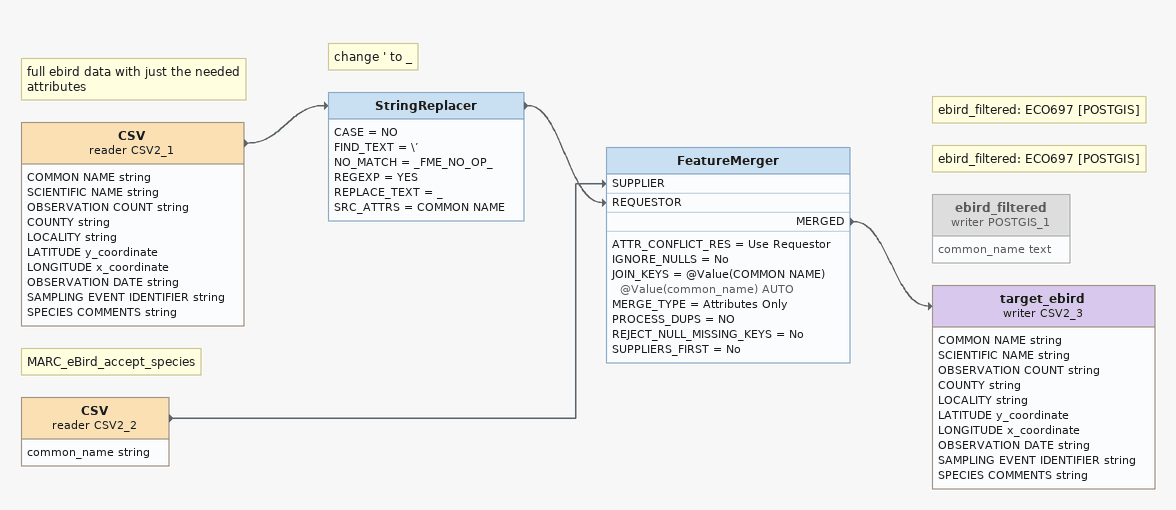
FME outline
Note: full ebird data with just the needed attributes
CSV (reader CSV2_1)
    attributes: COMMON NAME string, SCIENTIFIC NAME string, OBSERVATION COUNT string, COUNTY string, LOCALITY string, LATITUDE y_coordinate, LONGITUDE x_coordinate, OBSERVATION DATE string, SAMPLING EVENT IDENTIFIER string, SPECIES COMMENTS string
    -> StringReplacer
Note: change ' to _
StringReplacer
    CASE = NO
    FIND_TEXT = \’
    NO_MATCH = _FME_NO_OP_
    REGEXP = YES
    REPLACE_TEXT = _
    SRC_ATTRS = COMMON NAME
    -> FeatureMerger [REQUESTOR]
Note: MARC_eBird_accept_species
CSV (reader CSV2_2)
    attributes: common_name string
    -> FeatureMerger [SUPPLIER]
FeatureMerger
    ATTR_CONFLICT_RES = Use Requestor
    IGNORE_NULLS = No
    JOIN_KEYS = @Value(COMMON NAME) @Value(common_name) AUTO
    MERGE_TYPE = Attributes Only
    PROCESS_DUPS = NO
    REJECT_NULL_MISSING_KEYS = No
    SUPPLIERS_FIRST = No
    MERGED -> target_ebird (writer CSV2_3)
target_ebird (writer CSV2_3)
    attributes: COMMON NAME string, SCIENTIFIC NAME string, OBSERVATION COUNT string, COUNTY string, LOCALITY string, LATITUDE y_coordinate, LONGITUDE x_coordinate, OBSERVATION DATE string, SAMPLING EVENT IDENTIFIER string, SPECIES COMMENTS string
Note: ebird_filtered: ECO697 [POSTGIS]
Note: ebird_filtered: ECO697 [POSTGIS]
ebird_filtered (writer POSTGIS_1) [off]
    attributes: common_name text
